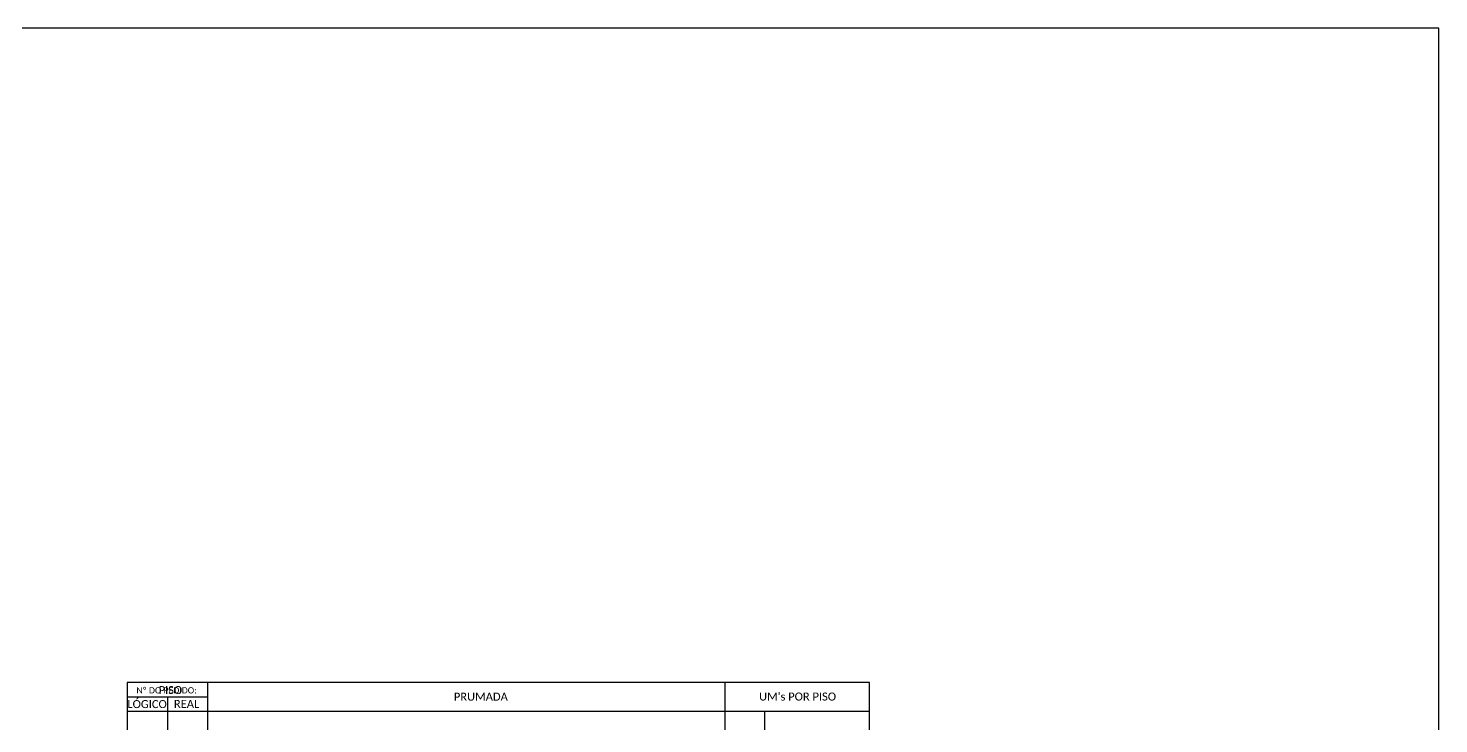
# Model space of a CAD drawing. Header units: metres. Extents: x -1286 to 444, y -503 to 94.
# Drawn here: x 38.5 to 443.9, y -105.8 to 94.2 of the extents above; entities that cross this region are included whole.
import ezdxf

# ---------------------------------------------------------------- set-up
doc = ezdxf.new("R2010")
doc.units = ezdxf.units.M
doc.styles.add('WMF-Calibri0', font='calibri.ttf')

msp = doc.modelspace()

# ---------------------------------------------------------------- linework, layer by layer
msp.add_lwpolyline([(-397.08, -499.81), (443.92, -499.81), (443.92, 94.19), (-397.08, 94.19)], close=True)
at = {"color": 0}
for points in [[(280.25, -93.97), (66.94, -93.97)], [(66.94, -98.08), (90.08, -98.08)], [(66.94, -102.2), (280.25, -102.2)]]:
    msp.add_lwpolyline(points, dxfattribs=at)
for points in [[(66.94, -93.97), (66.94, -102.2)], [(90.08, -102.2), (90.08, -93.97)], [(238.66, -93.97), (238.66, -102.2)], [(280.25, -102.2), (280.25, -93.97)], [(78.51, -98.08), (78.51, -102.2)], [(66.94, -102.2), (280.25, -102.2)], [(66.94, -102.2), (66.94, -348.76), (280.25, -348.76), (280.25, -102.2)], [(78.51, -102.2), (78.51, -348.76)], [(90.08, -348.76), (90.08, -102.2)], [(238.66, -102.2), (238.66, -348.76)], [(250.23, -348.76), (250.23, -102.2)]]:
    msp.add_lwpolyline(points)

# ---------------------------------------------------------------- texts
at = {"color": 7, "lineweight": 0, "style": 'WMF-Calibri0'}
msp.add_text('Nº DO PEDIDO:', height=1.7927, dxfattribs=at).set_placement((69.56, -97.09))
at = {"color": 0, "style": 'WMF-Calibri0'}
for s, p in [('     PISO', (71.9, -97.27)), ('PRUMADA', (160.81, -99.16)), ("UM's POR PISO", (248.55, -99.13)), ('  LÓGICO', (65.35, -101.3)), ('    REAL', (77.11, -101.25))]:
    msp.add_text(s, height=2.3, dxfattribs=at).set_placement(p)

doc.saveas('drawing.dxf')
